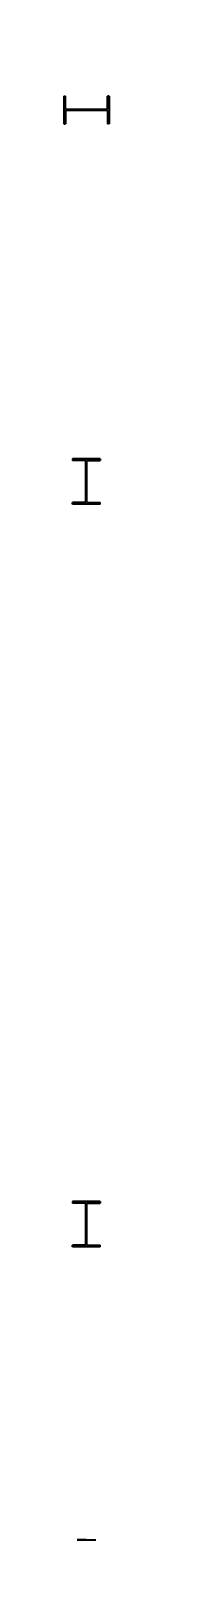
# Model space of a CAD drawing. Extents: x -150 to 68137, y 0 to 1132852.
# Drawn here: x 62356 to 63137, y 1016221 to 1032852 of the extents above; entities that cross this region are included whole.
import ezdxf
from ezdxf.enums import TextEntityAlignment as Align

# ---------------------------------------------------------------- set-up
doc = ezdxf.new("R2010")
doc.units = 0

msp = doc.modelspace()

# ---------------------------------------------------------------- linework, layer by layer
at = {"layer": 'C1'}
for p, q in [((62356, 1032150), (62356, 1031850)), ((62356, 1032150), (62374, 1032150)), ((62356, 1032150, 3330), (62356, 1031850, 3330)), ((62356, 1032150, 3330), (62374, 1032150, 3330)), ((62356, 1032150, 6460), (62356, 1031850, 6460)), ((62356, 1032150, 6460), (62374, 1032150, 6460)), ((62374, 1032005.5), (62374, 1032150)), ((62374, 1032005.5, 3330), (62374, 1032150, 3330)), ((62374, 1032005.5, 6460), (62374, 1032150, 6460)), ((62826, 1032005.5), (62826, 1032150)), ((62844, 1032150), (62826, 1032150)), ((62826, 1032005.5, 3330), (62826, 1032150, 3330)), ((62844, 1032150, 3330), (62826, 1032150, 3330)), ((62826, 1032005.5, 6460), (62826, 1032150, 6460)), ((62844, 1032150, 6460), (62826, 1032150, 6460)), ((62844, 1032150), (62844, 1031850)), ((62844, 1032150, 3330), (62844, 1031850, 3330)), ((62844, 1032150, 6460), (62844, 1031850, 6460)), ((62826, 1032005.5), (62374, 1032005.5)), ((62374, 1032005.5), (62374, 1032005.5)), ((62374, 1032005.5), (62374, 1032005.5)), ((62374, 1032005.5), (62374, 1032005.5)), ((62826, 1032005.5, 3330), (62374, 1032005.5, 3330)), ((62374, 1032005.5, 3330), (62374, 1032005.5, 3330)), ((62374, 1032005.5, 3330), (62374, 1032005.5, 3330)), ((62374, 1032005.5, 3330), (62374, 1032005.5, 3330)), ((62826, 1032005.5, 6460), (62374, 1032005.5, 6460)), ((62374, 1032005.5, 6460), (62374, 1032005.5, 6460)), ((62374, 1032005.5, 6460), (62374, 1032005.5, 6460)), ((62374, 1032005.5, 6460), (62374, 1032005.5, 6460)), ((62826, 1031994.5), (62374, 1031994.5)), ((62374, 1031994.5), (62374, 1031994.5)), ((62374, 1031994.5), (62374, 1031994.5)), ((62374, 1031994.5), (62374, 1031994.5)), ((62374, 1031994.5), (62374, 1031850)), ((62826, 1031994.5, 3330), (62374, 1031994.5, 3330)), ((62374, 1031994.5, 3330), (62374, 1031994.5, 3330)), ((62374, 1031994.5, 3330), (62374, 1031994.5, 3330)), ((62374, 1031994.5, 3330), (62374, 1031994.5, 3330)), ((62374, 1031994.5, 3330), (62374, 1031850, 3330)), ((62826, 1031994.5, 6460), (62374, 1031994.5, 6460)), ((62374, 1031994.5, 6460), (62374, 1031994.5, 6460)), ((62374, 1031994.5, 6460), (62374, 1031994.5, 6460)), ((62374, 1031994.5, 6460), (62374, 1031994.5, 6460)), ((62374, 1031994.5, 6460), (62374, 1031850, 6460)), ((62826, 1032005.5), (62826, 1032005.5)), ((62826, 1032005.5), (62826, 1032005.5)), ((62826, 1032005.5), (62826, 1032005.5)), ((62826, 1032005.5, 3330), (62826, 1032005.5, 3330)), ((62826, 1032005.5, 3330), (62826, 1032005.5, 3330)), ((62826, 1032005.5, 3330), (62826, 1032005.5, 3330)), ((62826, 1032005.5, 6460), (62826, 1032005.5, 6460)), ((62826, 1032005.5, 6460), (62826, 1032005.5, 6460)), ((62826, 1032005.5, 6460), (62826, 1032005.5, 6460)), ((62826, 1031994.5), (62826, 1031994.5)), ((62826, 1031994.5), (62826, 1031994.5)), ((62826, 1031994.5), (62826, 1031994.5)), ((62826, 1031994.5), (62826, 1031850)), ((62826, 1031994.5, 3330), (62826, 1031994.5, 3330)), ((62826, 1031994.5, 3330), (62826, 1031994.5, 3330)), ((62826, 1031994.5, 3330), (62826, 1031994.5, 3330)), ((62826, 1031994.5, 3330), (62826, 1031850, 3330)), ((62826, 1031994.5, 6460), (62826, 1031994.5, 6460)), ((62826, 1031994.5, 6460), (62826, 1031994.5, 6460)), ((62826, 1031994.5, 6460), (62826, 1031994.5, 6460)), ((62826, 1031994.5, 6460), (62826, 1031850, 6460)), ((62356, 1031850), (62374, 1031850)), ((62356, 1031850, 3330), (62374, 1031850, 3330)), ((62356, 1031850, 6460), (62374, 1031850, 6460)), ((62844, 1031850), (62826, 1031850)), ((62844, 1031850, 3330), (62826, 1031850, 3330)), ((62844, 1031850, 6460), (62826, 1031850, 6460)), ((62750, 1028244), (62450, 1028244)), ((62450, 1028244), (62450, 1028226)), ((62750, 1028244, 3330), (62450, 1028244, 3330)), ((62450, 1028244, 3330), (62450, 1028226, 3330)), ((62750, 1028244, 6460), (62450, 1028244, 6460)), ((62450, 1028244, 6460), (62450, 1028226, 6460)), ((62594.5, 1028226), (62450, 1028226)), ((62594.5, 1028226, 3330), (62450, 1028226, 3330)), ((62594.5, 1028226, 6460), (62450, 1028226, 6460)), ((62594.5, 1027774), (62594.5, 1028226)), ((62594.5, 1028226), (62594.5, 1028226)), ((62594.5, 1028226), (62594.5, 1028226)), ((62594.5, 1028226), (62594.5, 1028226)), ((62594.5, 1027774, 3330), (62594.5, 1028226, 3330)), ((62594.5, 1028226, 3330), (62594.5, 1028226, 3330)), ((62594.5, 1028226, 3330), (62594.5, 1028226, 3330)), ((62594.5, 1028226, 3330), (62594.5, 1028226, 3330)), ((62594.5, 1027774, 6460), (62594.5, 1028226, 6460)), ((62594.5, 1028226, 6460), (62594.5, 1028226, 6460)), ((62594.5, 1028226, 6460), (62594.5, 1028226, 6460)), ((62594.5, 1028226, 6460), (62594.5, 1028226, 6460)), ((62605.5, 1027774), (62605.5, 1028226)), ((62605.5, 1028226), (62605.5, 1028226)), ((62605.5, 1028226), (62605.5, 1028226)), ((62605.5, 1028226), (62605.5, 1028226)), ((62605.5, 1028226), (62750, 1028226)), ((62605.5, 1027774, 3330), (62605.5, 1028226, 3330)), ((62605.5, 1028226, 3330), (62605.5, 1028226, 3330)), ((62605.5, 1028226, 3330), (62605.5, 1028226, 3330)), ((62605.5, 1028226, 3330), (62605.5, 1028226, 3330)), ((62605.5, 1028226, 3330), (62750, 1028226, 3330)), ((62605.5, 1027774, 6460), (62605.5, 1028226, 6460)), ((62605.5, 1028226, 6460), (62605.5, 1028226, 6460)), ((62605.5, 1028226, 6460), (62605.5, 1028226, 6460)), ((62605.5, 1028226, 6460), (62605.5, 1028226, 6460)), ((62605.5, 1028226, 6460), (62750, 1028226, 6460)), ((62750, 1028244), (62750, 1028226)), ((62750, 1028244, 3330), (62750, 1028226, 3330)), ((62750, 1028244, 6460), (62750, 1028226, 6460)), ((62594.5, 1027774), (62450, 1027774)), ((62450, 1027756), (62450, 1027774)), ((62594.5, 1027774, 3330), (62450, 1027774, 3330)), ((62450, 1027756, 3330), (62450, 1027774, 3330)), ((62594.5, 1027774, 6460), (62450, 1027774, 6460)), ((62450, 1027756, 6460), (62450, 1027774, 6460)), ((62594.5, 1027774), (62594.5, 1027774)), ((62594.5, 1027774), (62594.5, 1027774)), ((62594.5, 1027774), (62594.5, 1027774)), ((62594.5, 1027774, 3330), (62594.5, 1027774, 3330)), ((62594.5, 1027774, 3330), (62594.5, 1027774, 3330)), ((62594.5, 1027774, 3330), (62594.5, 1027774, 3330)), ((62594.5, 1027774, 6460), (62594.5, 1027774, 6460)), ((62594.5, 1027774, 6460), (62594.5, 1027774, 6460)), ((62594.5, 1027774, 6460), (62594.5, 1027774, 6460)), ((62605.5, 1027774), (62605.5, 1027774)), ((62605.5, 1027774), (62605.5, 1027774)), ((62605.5, 1027774), (62605.5, 1027774)), ((62605.5, 1027774), (62750, 1027774)), ((62605.5, 1027774, 3330), (62605.5, 1027774, 3330)), ((62605.5, 1027774, 3330), (62605.5, 1027774, 3330)), ((62605.5, 1027774, 3330), (62605.5, 1027774, 3330)), ((62605.5, 1027774, 3330), (62750, 1027774, 3330)), ((62605.5, 1027774, 6460), (62605.5, 1027774, 6460)), ((62605.5, 1027774, 6460), (62605.5, 1027774, 6460)), ((62605.5, 1027774, 6460), (62605.5, 1027774, 6460)), ((62605.5, 1027774, 6460), (62750, 1027774, 6460)), ((62750, 1027756), (62750, 1027774)), ((62750, 1027756, 3330), (62750, 1027774, 3330)), ((62750, 1027756, 6460), (62750, 1027774, 6460)), ((62750, 1027756), (62450, 1027756)), ((62750, 1027756, 3330), (62450, 1027756, 3330)), ((62750, 1027756, 6460), (62450, 1027756, 6460)), ((62750, 1020244), (62450, 1020244)), ((62450, 1020244), (62450, 1020226)), ((62750, 1020244, 3330), (62450, 1020244, 3330)), ((62450, 1020244, 3330), (62450, 1020226, 3330)), ((62750, 1020244, 6460), (62450, 1020244, 6460)), ((62450, 1020244, 6460), (62450, 1020226, 6460)), ((62594.5, 1020226), (62450, 1020226)), ((62594.5, 1020226, 3330), (62450, 1020226, 3330)), ((62594.5, 1020226, 6460), (62450, 1020226, 6460)), ((62594.5, 1019774), (62594.5, 1020226)), ((62594.5, 1020226), (62594.5, 1020226)), ((62594.5, 1020226), (62594.5, 1020226)), ((62594.5, 1020226), (62594.5, 1020226)), ((62594.5, 1019774, 3330), (62594.5, 1020226, 3330)), ((62594.5, 1020226, 3330), (62594.5, 1020226, 3330)), ((62594.5, 1020226, 3330), (62594.5, 1020226, 3330)), ((62594.5, 1020226, 3330), (62594.5, 1020226, 3330)), ((62594.5, 1019774, 6460), (62594.5, 1020226, 6460)), ((62594.5, 1020226, 6460), (62594.5, 1020226, 6460)), ((62594.5, 1020226, 6460), (62594.5, 1020226, 6460)), ((62594.5, 1020226, 6460), (62594.5, 1020226, 6460)), ((62605.5, 1019774), (62605.5, 1020226)), ((62605.5, 1020226), (62605.5, 1020226)), ((62605.5, 1020226), (62605.5, 1020226)), ((62605.5, 1020226), (62605.5, 1020226)), ((62605.5, 1020226), (62750, 1020226)), ((62605.5, 1019774, 3330), (62605.5, 1020226, 3330)), ((62605.5, 1020226, 3330), (62605.5, 1020226, 3330)), ((62605.5, 1020226, 3330), (62605.5, 1020226, 3330)), ((62605.5, 1020226, 3330), (62605.5, 1020226, 3330)), ((62605.5, 1020226, 3330), (62750, 1020226, 3330)), ((62605.5, 1019774, 6460), (62605.5, 1020226, 6460)), ((62605.5, 1020226, 6460), (62605.5, 1020226, 6460)), ((62605.5, 1020226, 6460), (62605.5, 1020226, 6460)), ((62605.5, 1020226, 6460), (62605.5, 1020226, 6460)), ((62605.5, 1020226, 6460), (62750, 1020226, 6460)), ((62750, 1020244), (62750, 1020226)), ((62750, 1020244, 3330), (62750, 1020226, 3330)), ((62750, 1020244, 6460), (62750, 1020226, 6460)), ((62594.5, 1019774), (62450, 1019774)), ((62450, 1019756), (62450, 1019774)), ((62594.5, 1019774, 3330), (62450, 1019774, 3330)), ((62450, 1019756, 3330), (62450, 1019774, 3330)), ((62594.5, 1019774, 6460), (62450, 1019774, 6460)), ((62450, 1019756, 6460), (62450, 1019774, 6460)), ((62750, 1019756), (62450, 1019756)), ((62750, 1019756, 3330), (62450, 1019756, 3330)), ((62750, 1019756, 6460), (62450, 1019756, 6460)), ((62594.5, 1019774), (62594.5, 1019774)), ((62594.5, 1019774), (62594.5, 1019774)), ((62594.5, 1019774), (62594.5, 1019774)), ((62594.5, 1019774, 3330), (62594.5, 1019774, 3330)), ((62594.5, 1019774, 3330), (62594.5, 1019774, 3330)), ((62594.5, 1019774, 3330), (62594.5, 1019774, 3330)), ((62594.5, 1019774, 6460), (62594.5, 1019774, 6460)), ((62594.5, 1019774, 6460), (62594.5, 1019774, 6460)), ((62594.5, 1019774, 6460), (62594.5, 1019774, 6460)), ((62605.5, 1019774), (62605.5, 1019774)), ((62605.5, 1019774), (62605.5, 1019774)), ((62605.5, 1019774), (62605.5, 1019774)), ((62605.5, 1019774), (62750, 1019774)), ((62605.5, 1019774, 3330), (62605.5, 1019774, 3330)), ((62605.5, 1019774, 3330), (62605.5, 1019774, 3330)), ((62605.5, 1019774, 3330), (62605.5, 1019774, 3330)), ((62605.5, 1019774, 3330), (62750, 1019774, 3330)), ((62605.5, 1019774, 6460), (62605.5, 1019774, 6460)), ((62605.5, 1019774, 6460), (62605.5, 1019774, 6460)), ((62605.5, 1019774, 6460), (62605.5, 1019774, 6460)), ((62605.5, 1019774, 6460), (62750, 1019774, 6460)), ((62750, 1019756), (62750, 1019774)), ((62750, 1019756, 3330), (62750, 1019774, 3330)), ((62750, 1019756, 6460), (62750, 1019774, 6460))]:
    msp.add_line(p, q, dxfattribs=at)
at = {"layer": 'G42', "extrusion": (0, 1, 0)}
for p, q in [((62500, 1020244, 3530), (62700, 1020244, 3530)), ((62500, 1020244, 3130), (62700, 1020244, 3130)), ((62595.5, 1020244, 3516), (62500, 1020244, 3516)), ((62500, 1020244, 3530), (62500, 1020244, 3516)), ((62595.5, 1020244, 3144), (62500, 1020244, 3144)), ((62500, 1020244, 3130), (62500, 1020244, 3144)), ((62500, 1020244, 6660), (62700, 1020244, 6660)), ((62500, 1020244, 6260), (62700, 1020244, 6260)), ((62595.5, 1020244, 6646), (62500, 1020244, 6646)), ((62500, 1020244, 6660), (62500, 1020244, 6646)), ((62595.5, 1020244, 6274), (62500, 1020244, 6274)), ((62500, 1020244, 6260), (62500, 1020244, 6274)), ((62500, 1020244, 9790), (62700, 1020244, 9790)), ((62500, 1020244, 9390), (62700, 1020244, 9390)), ((62595.5, 1020244, 9776), (62500, 1020244, 9776)), ((62500, 1020244, 9790), (62500, 1020244, 9776)), ((62595.5, 1020244, 9404), (62500, 1020244, 9404)), ((62500, 1020244, 9390), (62500, 1020244, 9404)), ((62595.5, 1020244, 3144), (62595.5, 1020244, 3516)), ((62595.5, 1020244, 3516), (62595.5, 1020244, 3516)), ((62595.5, 1020244, 3144), (62595.5, 1020244, 3144)), ((62595.5, 1020244, 3516), (62595.5, 1020244, 3516)), ((62595.5, 1020244, 3144), (62595.5, 1020244, 3144)), ((62595.5, 1020244, 3516), (62595.5, 1020244, 3516)), ((62595.5, 1020244, 3144), (62595.5, 1020244, 3144)), ((62595.5, 1020244, 6274), (62595.5, 1020244, 6646)), ((62595.5, 1020244, 6646), (62595.5, 1020244, 6646)), ((62595.5, 1020244, 6274), (62595.5, 1020244, 6274)), ((62595.5, 1020244, 6646), (62595.5, 1020244, 6646)), ((62595.5, 1020244, 6274), (62595.5, 1020244, 6274)), ((62595.5, 1020244, 6646), (62595.5, 1020244, 6646)), ((62595.5, 1020244, 6274), (62595.5, 1020244, 6274)), ((62595.5, 1020244, 9404), (62595.5, 1020244, 9776)), ((62595.5, 1020244, 9776), (62595.5, 1020244, 9776)), ((62595.5, 1020244, 9404), (62595.5, 1020244, 9404)), ((62595.5, 1020244, 9776), (62595.5, 1020244, 9776)), ((62595.5, 1020244, 9404), (62595.5, 1020244, 9404)), ((62595.5, 1020244, 9776), (62595.5, 1020244, 9776)), ((62595.5, 1020244, 9404), (62595.5, 1020244, 9404)), ((62604.5, 1020244, 3144), (62604.5, 1020244, 3516)), ((62604.5, 1020244, 3144), (62604.5, 1020244, 3144)), ((62604.5, 1020244, 3516), (62604.5, 1020244, 3516)), ((62604.5, 1020244, 3144), (62604.5, 1020244, 3144)), ((62604.5, 1020244, 3516), (62604.5, 1020244, 3516)), ((62604.5, 1020244, 3144), (62604.5, 1020244, 3144)), ((62604.5, 1020244, 3516), (62604.5, 1020244, 3516)), ((62604.5, 1020244, 3516), (62700, 1020244, 3516)), ((62604.5, 1020244, 3144), (62700, 1020244, 3144)), ((62604.5, 1020244, 6274), (62604.5, 1020244, 6646)), ((62604.5, 1020244, 6274), (62604.5, 1020244, 6274)), ((62604.5, 1020244, 6646), (62604.5, 1020244, 6646)), ((62604.5, 1020244, 6274), (62604.5, 1020244, 6274)), ((62604.5, 1020244, 6646), (62604.5, 1020244, 6646)), ((62604.5, 1020244, 6274), (62604.5, 1020244, 6274)), ((62604.5, 1020244, 6646), (62604.5, 1020244, 6646)), ((62604.5, 1020244, 6646), (62700, 1020244, 6646)), ((62604.5, 1020244, 6274), (62700, 1020244, 6274)), ((62604.5, 1020244, 9404), (62604.5, 1020244, 9776)), ((62604.5, 1020244, 9404), (62604.5, 1020244, 9404)), ((62604.5, 1020244, 9776), (62604.5, 1020244, 9776)), ((62604.5, 1020244, 9404), (62604.5, 1020244, 9404)), ((62604.5, 1020244, 9776), (62604.5, 1020244, 9776)), ((62604.5, 1020244, 9404), (62604.5, 1020244, 9404)), ((62604.5, 1020244, 9776), (62604.5, 1020244, 9776)), ((62604.5, 1020244, 9776), (62700, 1020244, 9776)), ((62604.5, 1020244, 9404), (62700, 1020244, 9404)), ((62700, 1020244, 3530), (62700, 1020244, 3516)), ((62700, 1020244, 3130), (62700, 1020244, 3144)), ((62700, 1020244, 6660), (62700, 1020244, 6646)), ((62700, 1020244, 6260), (62700, 1020244, 6274)), ((62700, 1020244, 9790), (62700, 1020244, 9776)), ((62700, 1020244, 9390), (62700, 1020244, 9404))]:
    msp.add_line(p, q, dxfattribs=at)
at = {"layer": 'G43', "extrusion": (0, 1, 0)}
for p, q in [((62500, 1028244, 3530), (62700, 1028244, 3530)), ((62500, 1028244, 3130), (62700, 1028244, 3130)), ((62596, 1028244, 3517), (62500, 1028244, 3517)), ((62500, 1028244, 3530), (62500, 1028244, 3517)), ((62596, 1028244, 3143), (62500, 1028244, 3143)), ((62500, 1028244, 3130), (62500, 1028244, 3143)), ((62500, 1028244, 6660), (62700, 1028244, 6660)), ((62500, 1028244, 6260), (62700, 1028244, 6260)), ((62596, 1028244, 6647), (62500, 1028244, 6647)), ((62500, 1028244, 6660), (62500, 1028244, 6647)), ((62596, 1028244, 6273), (62500, 1028244, 6273)), ((62500, 1028244, 6260), (62500, 1028244, 6273)), ((62500, 1028244, 9790), (62700, 1028244, 9790)), ((62500, 1028244, 9390), (62700, 1028244, 9390)), ((62596, 1028244, 9777), (62500, 1028244, 9777)), ((62500, 1028244, 9790), (62500, 1028244, 9777)), ((62596, 1028244, 9403), (62500, 1028244, 9403)), ((62500, 1028244, 9390), (62500, 1028244, 9403)), ((62596, 1028244, 3143), (62596, 1028244, 3517)), ((62596, 1028244, 3517), (62596, 1028244, 3517)), ((62596, 1028244, 3143), (62596, 1028244, 3143)), ((62596, 1028244, 3517), (62596, 1028244, 3517)), ((62596, 1028244, 3143), (62596, 1028244, 3143)), ((62596, 1028244, 3517), (62596, 1028244, 3517)), ((62596, 1028244, 3143), (62596, 1028244, 3143)), ((62596, 1028244, 6273), (62596, 1028244, 6647)), ((62596, 1028244, 6647), (62596, 1028244, 6647)), ((62596, 1028244, 6273), (62596, 1028244, 6273)), ((62596, 1028244, 6647), (62596, 1028244, 6647)), ((62596, 1028244, 6273), (62596, 1028244, 6273)), ((62596, 1028244, 6647), (62596, 1028244, 6647)), ((62596, 1028244, 6273), (62596, 1028244, 6273)), ((62596, 1028244, 9403), (62596, 1028244, 9777)), ((62596, 1028244, 9777), (62596, 1028244, 9777)), ((62596, 1028244, 9403), (62596, 1028244, 9403)), ((62596, 1028244, 9777), (62596, 1028244, 9777)), ((62596, 1028244, 9403), (62596, 1028244, 9403)), ((62596, 1028244, 9777), (62596, 1028244, 9777)), ((62596, 1028244, 9403), (62596, 1028244, 9403)), ((62604, 1028244, 3143), (62604, 1028244, 3517)), ((62604, 1028244, 3143), (62604, 1028244, 3143)), ((62604, 1028244, 3517), (62604, 1028244, 3517)), ((62604, 1028244, 3143), (62604, 1028244, 3143)), ((62604, 1028244, 3517), (62604, 1028244, 3517)), ((62604, 1028244, 3143), (62604, 1028244, 3143)), ((62604, 1028244, 3517), (62604, 1028244, 3517)), ((62604, 1028244, 3517), (62700, 1028244, 3517)), ((62604, 1028244, 3143), (62700, 1028244, 3143)), ((62604, 1028244, 6273), (62604, 1028244, 6647)), ((62604, 1028244, 6273), (62604, 1028244, 6273)), ((62604, 1028244, 6647), (62604, 1028244, 6647)), ((62604, 1028244, 6273), (62604, 1028244, 6273)), ((62604, 1028244, 6647), (62604, 1028244, 6647)), ((62604, 1028244, 6273), (62604, 1028244, 6273)), ((62604, 1028244, 6647), (62604, 1028244, 6647)), ((62604, 1028244, 6647), (62700, 1028244, 6647)), ((62604, 1028244, 6273), (62700, 1028244, 6273)), ((62604, 1028244, 9403), (62604, 1028244, 9777)), ((62604, 1028244, 9403), (62604, 1028244, 9403)), ((62604, 1028244, 9777), (62604, 1028244, 9777)), ((62604, 1028244, 9403), (62604, 1028244, 9403)), ((62604, 1028244, 9777), (62604, 1028244, 9777)), ((62604, 1028244, 9403), (62604, 1028244, 9403)), ((62604, 1028244, 9777), (62604, 1028244, 9777)), ((62604, 1028244, 9777), (62700, 1028244, 9777)), ((62604, 1028244, 9403), (62700, 1028244, 9403)), ((62700, 1028244, 3530), (62700, 1028244, 3517)), ((62700, 1028244, 3130), (62700, 1028244, 3143)), ((62700, 1028244, 6660), (62700, 1028244, 6647)), ((62700, 1028244, 6260), (62700, 1028244, 6273)), ((62700, 1028244, 9790), (62700, 1028244, 9777)), ((62700, 1028244, 9390), (62700, 1028244, 9403)), ((62500, 1016600, 3530), (62700, 1016600, 3530)), ((62500, 1016600, 3130), (62700, 1016600, 3130)), ((62596, 1016600, 3517), (62500, 1016600, 3517)), ((62500, 1016600, 3530), (62500, 1016600, 3517)), ((62596, 1016600, 3143), (62500, 1016600, 3143)), ((62500, 1016600, 3130), (62500, 1016600, 3143)), ((62500, 1016600, 6660), (62700, 1016600, 6660)), ((62500, 1016600, 6260), (62700, 1016600, 6260)), ((62596, 1016600, 6647), (62500, 1016600, 6647)), ((62500, 1016600, 6660), (62500, 1016600, 6647)), ((62596, 1016600, 6273), (62500, 1016600, 6273)), ((62500, 1016600, 6260), (62500, 1016600, 6273)), ((62500, 1016600, 9790), (62700, 1016600, 9790)), ((62500, 1016600, 9390), (62700, 1016600, 9390)), ((62596, 1016600, 9777), (62500, 1016600, 9777)), ((62500, 1016600, 9790), (62500, 1016600, 9777)), ((62596, 1016600, 9403), (62500, 1016600, 9403)), ((62500, 1016600, 9390), (62500, 1016600, 9403)), ((62596, 1016600, 3143), (62596, 1016600, 3517)), ((62596, 1016600, 3517), (62596, 1016600, 3517)), ((62596, 1016600, 3143), (62596, 1016600, 3143)), ((62596, 1016600, 3517), (62596, 1016600, 3517)), ((62596, 1016600, 3143), (62596, 1016600, 3143)), ((62596, 1016600, 3517), (62596, 1016600, 3517)), ((62596, 1016600, 3143), (62596, 1016600, 3143)), ((62596, 1016600, 6273), (62596, 1016600, 6647)), ((62596, 1016600, 6647), (62596, 1016600, 6647)), ((62596, 1016600, 6273), (62596, 1016600, 6273)), ((62596, 1016600, 6647), (62596, 1016600, 6647)), ((62596, 1016600, 6273), (62596, 1016600, 6273)), ((62596, 1016600, 6647), (62596, 1016600, 6647)), ((62596, 1016600, 6273), (62596, 1016600, 6273)), ((62596, 1016600, 9403), (62596, 1016600, 9777)), ((62596, 1016600, 9777), (62596, 1016600, 9777)), ((62596, 1016600, 9403), (62596, 1016600, 9403)), ((62596, 1016600, 9777), (62596, 1016600, 9777)), ((62596, 1016600, 9403), (62596, 1016600, 9403)), ((62596, 1016600, 9777), (62596, 1016600, 9777)), ((62596, 1016600, 9403), (62596, 1016600, 9403)), ((62604, 1016600, 3143), (62604, 1016600, 3517)), ((62604, 1016600, 3143), (62604, 1016600, 3143)), ((62604, 1016600, 3517), (62604, 1016600, 3517)), ((62604, 1016600, 3143), (62604, 1016600, 3143)), ((62604, 1016600, 3517), (62604, 1016600, 3517)), ((62604, 1016600, 3143), (62604, 1016600, 3143)), ((62604, 1016600, 3517), (62604, 1016600, 3517)), ((62604, 1016600, 3517), (62700, 1016600, 3517)), ((62604, 1016600, 3143), (62700, 1016600, 3143)), ((62604, 1016600, 6273), (62604, 1016600, 6647)), ((62604, 1016600, 6273), (62604, 1016600, 6273)), ((62604, 1016600, 6647), (62604, 1016600, 6647)), ((62604, 1016600, 6273), (62604, 1016600, 6273)), ((62604, 1016600, 6647), (62604, 1016600, 6647)), ((62604, 1016600, 6273), (62604, 1016600, 6273)), ((62604, 1016600, 6647), (62604, 1016600, 6647)), ((62604, 1016600, 6647), (62700, 1016600, 6647)), ((62604, 1016600, 6273), (62700, 1016600, 6273)), ((62604, 1016600, 9403), (62604, 1016600, 9777)), ((62604, 1016600, 9403), (62604, 1016600, 9403)), ((62604, 1016600, 9777), (62604, 1016600, 9777)), ((62604, 1016600, 9403), (62604, 1016600, 9403)), ((62604, 1016600, 9777), (62604, 1016600, 9777)), ((62604, 1016600, 9403), (62604, 1016600, 9403)), ((62604, 1016600, 9777), (62604, 1016600, 9777)), ((62604, 1016600, 9777), (62700, 1016600, 9777)), ((62604, 1016600, 9403), (62700, 1016600, 9403)), ((62700, 1016600, 3530), (62700, 1016600, 3517)), ((62700, 1016600, 3130), (62700, 1016600, 3143)), ((62700, 1016600, 6660), (62700, 1016600, 6647)), ((62700, 1016600, 6260), (62700, 1016600, 6273)), ((62700, 1016600, 9790), (62700, 1016600, 9777)), ((62700, 1016600, 9390), (62700, 1016600, 9403))]:
    msp.add_line(p, q, dxfattribs=at)

# ---------------------------------------------------------------- texts
at = {"layer": 'C1', "extrusion": (-1, 0, 0)}
for p in [(-1032536.8, 1665, -63136.8), (-1032536.8, 4895, -63136.8), (-1032536.8, 8025, -63136.8), (-1028536.8, 1665, -63136.8), (-1028536.8, 4895, -63136.8), (-1028536.8, 8025, -63136.8), (-1020536.8, 1665, -63136.8), (-1020536.8, 4895, -63136.8), (-1020536.8, 8025, -63136.8), (-1016536.8, 1665, -63136.8), (-1016536.8, 4895, -63136.8), (-1016536.8, 8025, -63136.8)]:
    msp.add_text('C1', height=400, dxfattribs=at).set_placement(p, align=Align.BOTTOM_CENTER)
at = {"layer": 'G42', "extrusion": (-1, 0, 0)}
for p in [(-1024440, 3330, -63040), (-1024440, 6460, -63040), (-1024440, 9590, -63040)]:
    msp.add_text('G42', height=400, dxfattribs=at).set_placement(p, align=Align.BOTTOM_CENTER)
at = {"layer": 'G43', "extrusion": (-1, 0, 0)}
for p in [(-1030440, 3330, -63040), (-1030440, 6460, -63040), (-1030440, 9590, -63040), (-1018440, 3330, -63040), (-1018440, 6460, -63040), (-1018440, 9590, -63040)]:
    msp.add_text('G43', height=400, dxfattribs=at).set_placement(p, align=Align.BOTTOM_CENTER)

doc.saveas('drawing.dxf')
